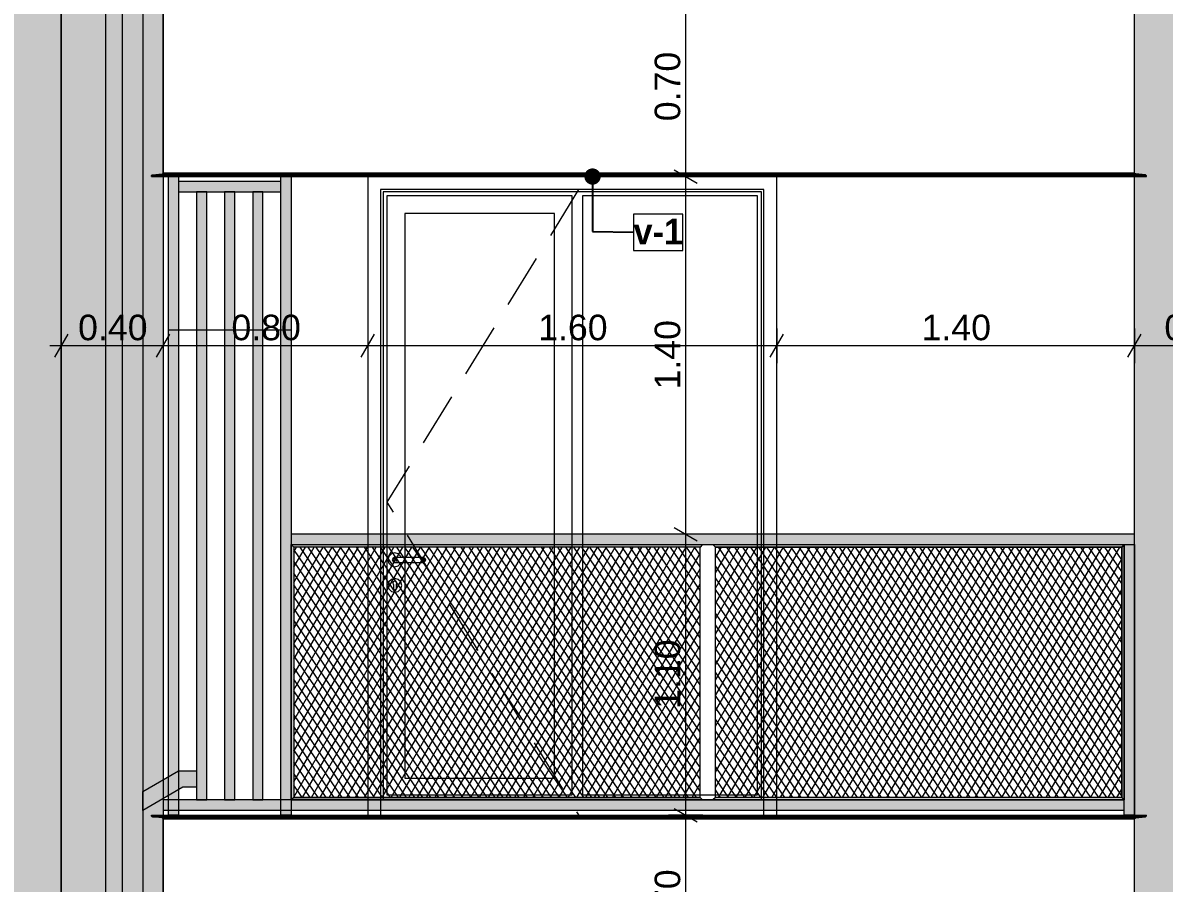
# Model space of a CAD drawing. Header units: millimetres. Extents: x 475206255 to 476720147, y 4620882299 to 4621447368.
# Drawn here: x 475406966 to 475411432, y 4621138679 to 4621142047 of the extents above; entities that cross this region are included whole.
import ezdxf

# ---------------------------------------------------------------- set-up
doc = ezdxf.new("R2010")
doc.units = ezdxf.units.MM
doc.header["$MEASUREMENT"] = 0
doc.set_wipeout_variables(frame=1)
doc.linetypes.add('Hidden Line', pattern=[317.5, 211.666667, -105.833333])
doc.linetypes.add('Wipeout_Contour', pattern=[1000, 0, -1000])
for name, color, linetype, lineweight in [('0_Pen_No__250_Pen_No__255', 255, 'Continuous', 0), ('0_Pen_No__250_Pen_No__7', 7, 'Continuous', 0), ('2D Drafting - General_Pen_No__30_Pen_No__9_Pen_No__9_Pen_No__253', 252, 'Continuous', 0), ('2D Drafting - General_Pen_No__30_Pen_No__9_Pen_No__9_Pen_No__7', 7, 'Continuous', 0), ('2D Drafting - General_Pen_No__7_Pen_No__7', 7, 'Continuous', 0), ('Dimensioning - General_Pen_No__142', 142, 'Continuous', 0), ('New_2D Drafting - General_Pen_No__30_Pen_No__9_Pen_No__9_Pen_No__255', 255, 'Continuous', 0), ('New_2D Drafting - General_Pen_No__30_Pen_No__9_Pen_No__9_Pen_No__7', 7, 'Continuous', 0), ('New_2D Drafting - General_Pen_No__4', 7, 'Continuous', 0), ('New_2D Drafting - General_Pen_No__7', 7, 'Continuous', 0), ('New_Annotation - Label_Pen_No__1', 1, 'Continuous', 0), ('New_Structural - Bearing_Pen_No__250', 7, 'Continuous', 0), ('Structural - Bearing_Pen_No__250', 7, 'Continuous', 0), ('zoma_Pen_No__1', 1, 'Continuous', 0), ('zoma_Pen_No__142', 142, 'Continuous', 0)]:
    doc.layers.add(name, color=color, linetype=linetype, lineweight=lineweight)
doc.layers.add('Dimensioning - General', color=7, linetype='Continuous')
doc.layers.add('zoma', color=7, linetype='Continuous')
doc.layers.add('New_2D Drafting - General_Pen_No__254', color=7, linetype='Continuous', lineweight=0, true_color=0xcccccc)
doc.styles.add('GENERATED_STYLE_2', font='arial.ttf')
doc.styles.add('GENERATED_STYLE_3', font='arialbd.ttf')
doc.styles.add('GENERATED_STYLE_5', font='')
doc.styles.get('GENERATED_STYLE_5').set_extended_font_data('Avaza', bold=True)
doc.dimstyles.new('GENERATED_STYLE__1', dxfattribs={"dimtxt": 100, "dimasz": 68.640772, "dimexe": 0.18, "dimexo": 0.0625, "dimgap": 0, "dimtad": 1, "dimlfac": 0.001, "dimzin": 0, "dimdsep": 46, "dimtxsty": 'GENERATED_STYLE_2', "dimblk": 'ARROWHEAD_2', "dimblk1": 'ARROWHEAD_2', "dimblk2": 'ARROWHEAD_2', "dimcen": 0.09, "dimse1": 1, "dimse2": 1, "dimclrd": 142, "dimclre": 142, "dimclrt": 142, "dimadec": 0, "dimazin": 0, "dimtfac": 1, "dimtdec": 4, "dimtmove": 0, "dimatfit": 3, "dimfxl": 1, "dimtolj": 1, "dimtzin": 0, "dimarcsym": 0})
doc.dimstyles.new('GENERATED_STYLE__18', dxfattribs={"dimtxt": 100, "dimasz": 68.640772, "dimexe": 0.18, "dimexo": 0.0625, "dimgap": 0, "dimtad": 1, "dimtih": 1, "dimtoh": 1, "dimlfac": 0.001, "dimzin": 0, "dimdsep": 46, "dimtxsty": 'GENERATED_STYLE_2', "dimblk": 'ARROWHEAD_2', "dimblk1": 'ARROWHEAD_2', "dimblk2": 'ARROWHEAD_2', "dimcen": 0.09, "dimse1": 1, "dimse2": 1, "dimclrd": 142, "dimclre": 142, "dimclrt": 142, "dimadec": 0, "dimazin": 0, "dimtfac": 1, "dimtdec": 4, "dimtmove": 0, "dimatfit": 3, "dimfxl": 1, "dimtolj": 1, "dimtzin": 0, "dimarcsym": 0})
doc.dimstyles.new('GENERATED_STYLE__19', dxfattribs={"dimtxt": 300, "dimasz": 64.421331, "dimexe": 0.18, "dimexo": 3, "dimgap": 0, "dimtad": 1, "dimlfac": 0.001, "dimzin": 0, "dimdsep": 46, "dimtxsty": 'GENERATED_STYLE_3', "dimblk": 'ARROWHEAD_2', "dimblk1": 'ARROWHEAD_2', "dimblk2": 'ARROWHEAD_2', "dimcen": 0.09, "dimclrd": 1, "dimclre": 1, "dimclrt": 1, "dimadec": 0, "dimazin": 0, "dimtfac": 1, "dimtdec": 4, "dimtmove": 0, "dimatfit": 3, "dimfxl": 1, "dimtolj": 1, "dimtzin": 0, "dimarcsym": 0})
doc.dimstyles.new('GENERATED_STYLE__25', dxfattribs={"dimtxt": 200, "dimasz": 64.421331, "dimexe": 0.18, "dimexo": 3, "dimgap": 0, "dimtad": 1, "dimtih": 1, "dimtoh": 1, "dimlfac": 0.001, "dimzin": 0, "dimdsep": 46, "dimtxsty": 'GENERATED_STYLE_2', "dimblk": 'ARROWHEAD_2', "dimblk1": 'ARROWHEAD_2', "dimblk2": 'ARROWHEAD_2', "dimcen": 0.09, "dimclrd": 142, "dimclre": 142, "dimclrt": 142, "dimadec": 0, "dimazin": 0, "dimtfac": 1, "dimtdec": 4, "dimtmove": 2, "dimatfit": 3, "dimfxl": 1, "dimtolj": 1, "dimtzin": 0, "dimarcsym": 0})
doc.dimstyles.new('GENERATED_STYLE__3', dxfattribs={"dimtxt": 200, "dimasz": 64.421331, "dimexe": 0.18, "dimexo": 3, "dimgap": 0, "dimtad": 1, "dimtih": 1, "dimtoh": 1, "dimlfac": 0.001, "dimzin": 0, "dimdsep": 46, "dimtxsty": 'GENERATED_STYLE_2', "dimblk": 'ARROWHEAD_2', "dimblk1": 'ARROWHEAD_2', "dimblk2": 'ARROWHEAD_2', "dimcen": 0.09, "dimclrd": 142, "dimclre": 142, "dimclrt": 142, "dimadec": 0, "dimazin": 0, "dimtfac": 1, "dimtdec": 4, "dimtmove": 0, "dimatfit": 3, "dimfxl": 1, "dimtolj": 1, "dimtzin": 0, "dimarcsym": 0})
doc.dimstyles.new('GENERATED_STYLE__33', dxfattribs={"dimtxt": 0.18, "dimasz": 127.68, "dimexe": 0.18, "dimexo": 0.0625, "dimgap": 0, "dimtad": 0, "dimtih": 1, "dimtoh": 1, "dimdec": 4, "dimzin": 0, "dimdsep": 46, "dimcen": 0.09, "dimadec": 0, "dimazin": 0, "dimtfac": 1, "dimtdec": 4, "dimtmove": 0, "dimatfit": 3, "dimldrblk": 'ARROWHEAD_11', "dimfxl": 1, "dimtolj": 1, "dimtzin": 0, "dimarcsym": 0})
pattern_1 = [(60, (475826095.757, 4621095193.19), (-25.9807621, 15), []), (124.306619, (475826095.757, 4621095193.19), (23.8156986, 11.25), [])]

# ---------------------------------------------------------------- blocks, each defined once
blk = doc.blocks.new('*D550', base_point=(475826095.8, 4621095193.2))
at = {"layer": 'Dimensioning - General_Pen_No__142', "color": 142, "linetype": 'Continuous', "lineweight": 0, "transparency": 16777216}
for p, q in [((475424795.3, 4621138971.1), (475424885.6, 4621138918.9)), ((475424908.2, 4621138945), (475424772.7, 4621138945)), ((475424840.5, 4621138244.9), (475424840.5, 4621138945)), ((475424795.3, 4621138271), (475424885.6, 4621138218.9)), ((475424908.2, 4621138244.9), (475424772.7, 4621138244.9))]:
    blk.add_line(p, q, dxfattribs=at)
at = {"layer": 'Dimensioning - General_Pen_No__142', "color": 142, "lineweight": 0, "transparency": 16777216, "insert": (475424820.5, 4621138461.5), "char_height": 100, "attachment_point": 7, "rotation": 90, "style": 'GENERATED_STYLE_2'}
blk.add_mtext('\\A1;{\\pql;\\fArial|b0|i0|c204|p0;\\W1.000000;0.70}', dxfattribs=at)
blk = doc.blocks.new('ARROWHEAD_2')
at = {"color": 0, "linetype": 'Continuous', "lineweight": 0}
for p, q in [((-0.378, -0.655), (0.378, 0.655)), ((0, 0), (-1, 0))]:
    blk.add_line(p, q, dxfattribs=at)
blk = doc.blocks.new('*D551', base_point=(475826095.8, 4621095193.2))
at = {"layer": 'Dimensioning - General_Pen_No__142', "color": 142, "linetype": 'Continuous', "lineweight": 0, "transparency": 16777216}
for p, q in [((475424795.3, 4621141471), (475424885.6, 4621141418.9)), ((475424908.2, 4621141444.9), (475424772.7, 4621141444.9)), ((475424840.5, 4621138945), (475424840.5, 4621141444.9)), ((475424795.3, 4621138971.1), (475424885.6, 4621138918.9)), ((475424908.2, 4621138945), (475424772.7, 4621138945))]:
    blk.add_line(p, q, dxfattribs=at)
at = {"layer": 'Dimensioning - General_Pen_No__142', "color": 142, "lineweight": 0, "transparency": 16777216, "insert": (475424820.5, 4621140061.5), "char_height": 100, "attachment_point": 7, "rotation": 90, "style": 'GENERATED_STYLE_2'}
blk.add_mtext('\\A1;{\\pql;\\fArial|b0|i0|c204|p0;\\W1.000000;2.50}', dxfattribs=at)
blk = doc.blocks.new('*D552', base_point=(475826095.8, 4621095193.2))
at = {"layer": 'Dimensioning - General_Pen_No__142', "color": 142, "linetype": 'Continuous', "lineweight": 0, "transparency": 16777216}
for p, q in [((475424908.2, 4621142145), (475424772.7, 4621142145)), ((475424795.3, 4621142171.1), (475424885.6, 4621142118.9)), ((475424840.5, 4621141444.9), (475424840.5, 4621142145)), ((475424795.3, 4621141471), (475424885.6, 4621141418.9)), ((475424908.2, 4621141444.9), (475424772.7, 4621141444.9))]:
    blk.add_line(p, q, dxfattribs=at)
at = {"layer": 'Dimensioning - General_Pen_No__142', "color": 142, "lineweight": 0, "transparency": 16777216, "insert": (475424820.5, 4621141661.5), "char_height": 100, "attachment_point": 7, "rotation": 90, "style": 'GENERATED_STYLE_2'}
blk.add_mtext('\\A1;{\\pql;\\fArial|b0|i0|c204|p0;\\W1.000000;0.70}', dxfattribs=at)
blk = doc.blocks.new('*D1521', base_point=(475826095.8, 4621095193.2))
at = {"layer": 'zoma_Pen_No__142', "color": 142, "linetype": 'Continuous', "lineweight": 0, "transparency": 16777216}
for p, q in [((475406415.9, 4621126477.3), (475406415.9, 4621126604.5)), ((475406815.9, 4621126477.3), (475406815.9, 4621126604.5)), ((475406440.3, 4621126583.3), (475406391.4, 4621126498.5)), ((475406840.3, 4621126583.3), (475406791.4, 4621126498.5)), ((475406415.9, 4621126540.9), (475406815.9, 4621126540.9))]:
    blk.add_line(p, q, dxfattribs=at)
at = {"layer": 'zoma_Pen_No__142', "color": 142, "lineweight": 0, "transparency": 16777216, "insert": (475406698.9, 4621126638), "char_height": 200, "attachment_point": 7, "style": 'GENERATED_STYLE_2'}
blk.add_mtext('\\A1;{\\pql;\\fArial|b0|i0|c204|p0;\\W1.000000;0.30}', dxfattribs=at)
blk = doc.blocks.new('*D1522', base_point=(475826095.8, 4621095193.2))
at = {"layer": 'zoma_Pen_No__142', "color": 142, "linetype": 'Continuous', "lineweight": 0, "transparency": 16777216}
for p, q in [((475406815.9, 4621126477.3), (475406815.9, 4621126604.5)), ((475407115.9, 4621126477.3), (475407115.9, 4621126604.5)), ((475406840.3, 4621126583.3), (475406791.4, 4621126498.5)), ((475407140.3, 4621126583.3), (475407091.4, 4621126498.5)), ((475406815.9, 4621126540.9), (475407115.9, 4621126540.9))]:
    blk.add_line(p, q, dxfattribs=at)
blk = doc.blocks.new('*D1523', base_point=(475826095.8, 4621095193.2))
at = {"layer": 'zoma_Pen_No__142', "color": 142, "linetype": 'Continuous', "lineweight": 0, "transparency": 16777216}
for p, q in [((475407115.9, 4621126477.3), (475407115.9, 4621126604.5)), ((475407515.9, 4621126477.3), (475407515.9, 4621126604.5)), ((475407140.3, 4621126583.3), (475407091.4, 4621126498.5)), ((475407540.3, 4621126583.3), (475407491.4, 4621126498.5)), ((475407115.9, 4621126540.9), (475407515.9, 4621126540.9))]:
    blk.add_line(p, q, dxfattribs=at)
blk = doc.blocks.new('*D1524', base_point=(475826095.8, 4621095193.2))
at = {"layer": 'zoma_Pen_No__142', "color": 142, "linetype": 'Continuous', "lineweight": 0, "transparency": 16777216}
for p, q in [((475407515.9, 4621126477.3), (475407515.9, 4621126604.5)), ((475413615.9, 4621126477.3), (475413615.9, 4621126604.5)), ((475407540.3, 4621126583.3), (475407491.4, 4621126498.5)), ((475413640.3, 4621126583.3), (475413591.4, 4621126498.5)), ((475407515.9, 4621126540.9), (475413615.9, 4621126540.9))]:
    blk.add_line(p, q, dxfattribs=at)
at = {"layer": 'zoma_Pen_No__142', "color": 142, "lineweight": 0, "transparency": 16777216, "char_height": 200, "attachment_point": 7, "style": 'GENERATED_STYLE_2'}
for s, insert in [('\\A1;{\\pql;\\fArial|b0|i0|c204|p0;\\W1.000000;0.40}', (475407540.4, 4621126580.9)), ('\\A1;{\\pql;\\fArial|b0|i0|c204|p0;\\W1.000000;6.10}', (475410298.9, 4621126580.9)), ('\\A1;{\\pql;\\fArial|b0|i0|c204|p0;\\W1.000000;0.40}', (475413057.5, 4621126580.9))]:
    blk.add_mtext(s, dxfattribs=dict(at, insert=insert))
blk = doc.blocks.new('*D1704', base_point=(475826095.8, 4621095193.2))
at = {"layer": 'zoma_Pen_No__1', "color": 1, "linetype": 'Continuous', "lineweight": 0, "transparency": 16777216}
for p, q in [((475407333.3, 4621145271.8), (475407248.6, 4621145320.7)), ((475407291, 4621145296.3), (475407291, 4621145337.7)), ((475407354.5, 4621145296.3), (475407227.4, 4621145296.3)), ((475407248.6, 4621130319.3), (475407333.3, 4621130270.4)), ((475407354.5, 4621130294.8), (475407227.4, 4621130294.8)), ((475407291, 4621130253.4), (475407291, 4621130294.8))]:
    blk.add_line(p, q, dxfattribs=at)
at = {"color": 254, "linetype": 'Wipeout_Contour', "lineweight": 0, "ltscale": 18582110286.24004, "transparency": 16777216}
blk.add_wipeout([(475407281, 4621137230.8), (475407281, 4621138360.3), (475406881, 4621138360.3), (475406881, 4621137230.8)], dxfattribs=at).dxf.layer = 'zoma'
at = {"layer": 'zoma_Pen_No__1', "color": 1, "linetype": 'Continuous', "lineweight": 0, "transparency": 16777216}
blk.add_line((475407291, 4621130294.8), (475407291, 4621145296.3), dxfattribs=at)
at = {"layer": 'zoma_Pen_No__1', "color": 1, "linetype": 'Continuous', "lineweight": 0, "transparency": 16777216, "flags": 128}
blk.add_lwpolyline([(475407281, 4621137230.8), (475407281, 4621138360.3), (475406881, 4621138360.3), (475406881, 4621137230.8)], close=True, dxfattribs=at)
at = {"layer": 'zoma_Pen_No__1', "color": 1, "lineweight": 0, "transparency": 16777216, "insert": (475407231, 4621137280.8), "char_height": 300, "attachment_point": 7, "rotation": 90, "style": 'GENERATED_STYLE_3'}
blk.add_mtext('\\A1;{\\pql;\\fArial|b1|i0|c204|p0;\\W1.000000;15.00}', dxfattribs=at)
blk = doc.blocks.new('ARROWHEAD_11')
at = {"color": 0, "linetype": 'Continuous', "lineweight": 0}
blk.add_line((0, 0), (-1, 0), dxfattribs=at)
at = {"color": 0, "linetype": 'Continuous', "lineweight": 0, "const_width": 0.25, "flags": 128}
blk.add_lwpolyline([(-0.125, 0, 1), (0.125, 0, 1)], format="xyb", close=True, dxfattribs=at)
blk = doc.blocks.new('*D1880', base_point=(475826095.8, 4621095193.2))
at = {"layer": 'Dimensioning - General_Pen_No__142', "color": 142, "linetype": 'Continuous', "lineweight": 0, "transparency": 16777216}
for p, q in [((475409514.6, 4621138971), (475409604.9, 4621138918.9)), ((475409627.5, 4621138945), (475409492, 4621138945)), ((475409559.8, 4621138245), (475409559.8, 4621138945)), ((475409514.6, 4621138271), (475409604.9, 4621138218.9)), ((475409627.5, 4621138245), (475409492, 4621138245))]:
    blk.add_line(p, q, dxfattribs=at)
at = {"layer": 'Dimensioning - General_Pen_No__142', "color": 142, "lineweight": 0, "transparency": 16777216, "insert": (475409539.8, 4621138461.5), "char_height": 100, "attachment_point": 7, "rotation": 90, "style": 'GENERATED_STYLE_2'}
blk.add_mtext('\\A1;{\\pql;\\fArial|b0|i0|c204|p0;\\W1.000000;0.70}', dxfattribs=at)
blk = doc.blocks.new('*D1881', base_point=(475826095.8, 4621095193.2))
at = {"layer": 'Dimensioning - General_Pen_No__142', "color": 142, "linetype": 'Continuous', "lineweight": 0, "transparency": 16777216}
for p, q in [((475409627.5, 4621140045), (475409492, 4621140045)), ((475409514.6, 4621140071.1), (475409604.9, 4621140018.9)), ((475409559.8, 4621138945), (475409559.8, 4621140045)), ((475409514.6, 4621138971), (475409604.9, 4621138918.9)), ((475409627.5, 4621138945), (475409492, 4621138945))]:
    blk.add_line(p, q, dxfattribs=at)
at = {"layer": 'Dimensioning - General_Pen_No__142', "color": 142, "lineweight": 0, "transparency": 16777216, "insert": (475409539.8, 4621139361.5), "char_height": 100, "attachment_point": 7, "rotation": 90, "style": 'GENERATED_STYLE_2'}
blk.add_mtext('\\A1;{\\pql;\\fArial|b0|i0|c204|p0;\\W1.000000;1.10}', dxfattribs=at)
blk = doc.blocks.new('*D1882', base_point=(475826095.8, 4621095193.2))
at = {"layer": 'Dimensioning - General_Pen_No__142', "color": 142, "linetype": 'Continuous', "lineweight": 0, "transparency": 16777216}
for p, q in [((475409514.6, 4621141471), (475409604.9, 4621141418.9)), ((475409627.5, 4621141445), (475409492, 4621141445)), ((475409559.8, 4621140045), (475409559.8, 4621141445)), ((475409627.5, 4621140045), (475409492, 4621140045)), ((475409514.6, 4621140071.1), (475409604.9, 4621140018.9))]:
    blk.add_line(p, q, dxfattribs=at)
at = {"layer": 'Dimensioning - General_Pen_No__142', "color": 142, "lineweight": 0, "transparency": 16777216, "insert": (475409539.8, 4621140611.5), "char_height": 100, "attachment_point": 7, "rotation": 90, "style": 'GENERATED_STYLE_2'}
blk.add_mtext('\\A1;{\\pql;\\fArial|b0|i0|c204|p0;\\W1.000000;1.40}', dxfattribs=at)
blk = doc.blocks.new('*D1883', base_point=(475826095.8, 4621095193.2))
at = {"layer": 'Dimensioning - General_Pen_No__142', "color": 142, "linetype": 'Continuous', "lineweight": 0, "transparency": 16777216}
for p, q in [((475409627.5, 4621142145), (475409492, 4621142145)), ((475409514.6, 4621142171), (475409604.9, 4621142118.9)), ((475409559.8, 4621141445), (475409559.8, 4621142145)), ((475409514.6, 4621141471), (475409604.9, 4621141418.9)), ((475409627.5, 4621141445), (475409492, 4621141445))]:
    blk.add_line(p, q, dxfattribs=at)
at = {"layer": 'Dimensioning - General_Pen_No__142', "color": 142, "lineweight": 0, "transparency": 16777216, "insert": (475409539.8, 4621141661.5), "char_height": 100, "attachment_point": 7, "rotation": 90, "style": 'GENERATED_STYLE_2'}
blk.add_mtext('\\A1;{\\pql;\\fArial|b0|i0|c204|p0;\\W1.000000;0.70}', dxfattribs=at)
blk = doc.blocks.new('*D2314', base_point=(475826095.8, 4621095193.2))
at = {"layer": 'Dimensioning - General_Pen_No__142', "color": 142, "linetype": 'Continuous', "lineweight": 0, "transparency": 16777216}
for p, q in [((475411316.3, 4621140850.6), (475411316.3, 4621140715.2)), ((475411816.3, 4621140850.6), (475411816.3, 4621140715.2)), ((475411290.2, 4621140737.8), (475411342.3, 4621140828.1)), ((475411790.3, 4621140737.8), (475411842.4, 4621140828.1)), ((475411816.3, 4621140782.9), (475411316.3, 4621140782.9))]:
    blk.add_line(p, q, dxfattribs=at)
at = {"layer": 'Dimensioning - General_Pen_No__142', "color": 142, "lineweight": 0, "transparency": 16777216, "insert": (475411432.8, 4621140802.9), "char_height": 100, "attachment_point": 7, "style": 'GENERATED_STYLE_2'}
blk.add_mtext('\\A1;{\\pql;\\fArial|b0|i0|c204|p0;\\W1.000000;0.50}', dxfattribs=at)
blk = doc.blocks.new('*D2315', base_point=(475826095.8, 4621095193.2))
at = {"layer": 'Dimensioning - General_Pen_No__142', "color": 142, "linetype": 'Continuous', "lineweight": 0, "transparency": 16777216}
for p, q in [((475409915.9, 4621140850.6), (475409915.9, 4621140715.2)), ((475411316.3, 4621140850.6), (475411316.3, 4621140715.2)), ((475409889.8, 4621140737.8), (475409942, 4621140828.1)), ((475411290.2, 4621140737.8), (475411342.3, 4621140828.1)), ((475411316.3, 4621140782.9), (475409915.9, 4621140782.9))]:
    blk.add_line(p, q, dxfattribs=at)
at = {"layer": 'Dimensioning - General_Pen_No__142', "color": 142, "lineweight": 0, "transparency": 16777216, "insert": (475410482.6, 4621140802.9), "char_height": 100, "attachment_point": 7, "style": 'GENERATED_STYLE_2'}
blk.add_mtext('\\A1;{\\pql;\\fArial|b0|i0|c204|p0;\\W1.000000;1.40}', dxfattribs=at)
blk = doc.blocks.new('*D2316', base_point=(475826095.8, 4621095193.2))
at = {"layer": 'Dimensioning - General_Pen_No__142', "color": 142, "linetype": 'Continuous', "lineweight": 0, "transparency": 16777216}
for p, q in [((475408315.9, 4621140850.6), (475408315.9, 4621140715.2)), ((475409915.9, 4621140850.6), (475409915.9, 4621140715.2)), ((475408289.8, 4621140737.8), (475408342, 4621140828.1)), ((475409889.8, 4621140737.8), (475409942, 4621140828.1)), ((475409915.9, 4621140782.9), (475408315.9, 4621140782.9))]:
    blk.add_line(p, q, dxfattribs=at)
at = {"layer": 'Dimensioning - General_Pen_No__142', "color": 142, "lineweight": 0, "transparency": 16777216, "insert": (475408982.4, 4621140802.9), "char_height": 100, "attachment_point": 7, "style": 'GENERATED_STYLE_2'}
blk.add_mtext('\\A1;{\\pql;\\fArial|b0|i0|c204|p0;\\W1.000000;1.60}', dxfattribs=at)
blk = doc.blocks.new('*D2317', base_point=(475826095.8, 4621095193.2))
at = {"layer": 'Dimensioning - General_Pen_No__142', "color": 142, "linetype": 'Continuous', "lineweight": 0, "transparency": 16777216}
for p, q in [((475407515.3, 4621140850.6), (475407515.3, 4621140715.2)), ((475408315.9, 4621140850.6), (475408315.9, 4621140715.2)), ((475407489.3, 4621140737.8), (475407541.4, 4621140828.1)), ((475408289.8, 4621140737.8), (475408342, 4621140828.1)), ((475408315.9, 4621140782.9), (475407515.3, 4621140782.9))]:
    blk.add_line(p, q, dxfattribs=at)
at = {"layer": 'Dimensioning - General_Pen_No__142', "color": 142, "lineweight": 0, "transparency": 16777216, "insert": (475407782.2, 4621140802.9), "char_height": 100, "attachment_point": 7, "style": 'GENERATED_STYLE_2'}
blk.add_mtext('\\A1;{\\pql;\\fArial|b0|i0|c204|p0;\\W1.000000;0.80}', dxfattribs=at)
blk = doc.blocks.new('*D2318', base_point=(475826095.8, 4621095193.2))
at = {"layer": 'Dimensioning - General_Pen_No__142', "color": 142, "linetype": 'Continuous', "lineweight": 0, "transparency": 16777216}
for p, q in [((475407116.1, 4621140850.6), (475407116.1, 4621140715.2)), ((475407515.3, 4621140850.6), (475407515.3, 4621140715.2)), ((475407142.2, 4621140828.1), (475407090, 4621140737.8)), ((475407489.3, 4621140737.8), (475407541.4, 4621140828.1)), ((475407116.1, 4621140782.9), (475407071.9, 4621140782.9)), ((475407515.3, 4621140782.9), (475407116.1, 4621140782.9))]:
    blk.add_line(p, q, dxfattribs=at)
at = {"layer": 'Dimensioning - General_Pen_No__142', "color": 142, "lineweight": 0, "transparency": 16777216, "insert": (475407182.3, 4621140802.9), "char_height": 100, "attachment_point": 7, "style": 'GENERATED_STYLE_2'}
blk.add_mtext('\\A1;{\\pql;\\fArial|b0|i0|c204|p0;\\W1.000000;0.40}', dxfattribs=at)

msp = doc.modelspace()

# ---------------------------------------------------------------- hatches: boundary and pattern name
at = {"layer": '0_Pen_No__250_Pen_No__255', "linetype": 'Continuous', "lineweight": 0, "true_color": 0x3f3f3f}
msp.add_hatch(color=250, dxfattribs=at).paths.add_polyline_path([(475407435.43, 4621138964.412), (475407435.43, 4621139037.916), (475407575.43, 4621139118.828), (475407645.43, 4621139118.828), (475407645.43, 4621139054.828), (475407591.874, 4621139054.828)])
at = {"layer": '2D Drafting - General_Pen_No__30_Pen_No__9_Pen_No__9_Pen_No__253', "linetype": 'Continuous', "lineweight": 0}
h = msp.add_hatch(dxfattribs=at)
h.set_pattern_fill('BRICK___RUNNING_BOND', color=252, style=0, pattern_type=2)
h.set_pattern_definition([(180, (475382668.45, 4621135278.51), (0, 66.64), []), (90, (475382668.45, 4621135278.5), (244.8, 0), [66.64, -66.64]), (90, (475382546.05, 4621135345.15), (244.8, 0), [66.64, -66.64])])
h.paths.add_polyline_path([(475407116.097, 4621132444.943), (475407116.097, 4621145744.536), (475427886.496, 4621145744.536), (475427886.496, 4621132444.943), (475424099.531, 4621132444.942), (475422915.902, 4621132444.943), (475420516.519, 4621132444.943), (475420516.519, 4621135044.943), (475418016.519, 4621135044.943), (475418016.519, 4621132444.943), (475417816.698, 4621132444.943), (475417816.698, 4621135044.924), (475414016.698, 4621135044.924), (475414016.698, 4621132444.943), (475413616.479, 4621132444.943), (475411316.097, 4621132444.943), (475411316.097, 4621145344.955), (475409845.506, 4621145344.955), (475409816.623, 4621145344.955), (475407515.336, 4621145344.955), (475407515.336, 4621135744.944), (475407515.336, 4621135044.961), (475407516.097, 4621135044.961), (475407516.097, 4621132545), (475407516.097, 4621132444.943)])
h.paths.add_polyline_path([(475411816.173, 4621143044.943), (475411816.173, 4621144644.943), (475413416.173, 4621144644.943), (475413416.173, 4621143044.943)], flags=0)
h.paths.add_polyline_path([(475411816.178, 4621135044.943), (475413416.178, 4621135044.943), (475413416.178, 4621133444.942), (475411816.178, 4621133444.942)], flags=0)
h.paths.add_polyline_path([(475413416.178, 4621136644.942), (475411816.178, 4621136644.942), (475411816.178, 4621138244.943), (475413416.178, 4621138244.943)], flags=0)
h.paths.add_polyline_path([(475413416.178, 4621139844.942), (475411816.178, 4621139844.942), (475411816.178, 4621141444.943), (475413416.178, 4621141444.943)], flags=0)
h.paths.add_polyline_path([(475414016.097, 4621135464.943), (475422915.902, 4621135464.943), (475422915.902, 4621135684.943), (475418666.092, 4621135684.943), (475418666.092, 4621135744.932), (475418666.092, 4621135744.944), (475418666.092, 4621138244.955), (475418666.092, 4621138664.943), (475422915.902, 4621138664.943), (475422915.902, 4621138884.943), (475418666.092, 4621138884.943), (475418666.092, 4621141864.943), (475422915.902, 4621141864.943), (475422915.902, 4621142084.943), (475420066.548, 4621142084.943), (475420066.548, 4621144644.937), (475419166.549, 4621144644.937), (475419166.549, 4621142084.943), (475418666.092, 4621142084.943), (475418666.092, 4621145064.943), (475422915.902, 4621145064.943), (475422915.902, 4621145284.943), (475414016.097, 4621145284.943), (475414016.097, 4621145064.943), (475417166.094, 4621145064.943), (475417166.094, 4621142084.943), (475414016.097, 4621142084.943), (475414016.097, 4621141864.943), (475417166.094, 4621141864.943), (475417166.094, 4621138884.943), (475414016.097, 4621138884.943), (475414016.097, 4621138664.943), (475417166.094, 4621138664.943), (475417166.094, 4621138244.955), (475417166.094, 4621135744.944), (475417166.094, 4621135744.924), (475417166.094, 4621135684.943), (475414016.097, 4621135684.943)], flags=0)
h.paths.add_polyline_path([(475416466.026, 4621135744.913), (475416466.026, 4621138244.923), (475414866.018, 4621138244.923), (475414866.018, 4621135744.913)], flags=0)
h.paths.add_polyline_path([(475414866.026, 4621144644.918), (475416466.035, 4621144644.918), (475416466.035, 4621142144.923), (475414866.026, 4621142144.923)], flags=0)
h.paths.add_polyline_path([(475416466.035, 4621138944.924), (475414866.026, 4621138944.924), (475414866.026, 4621141444.918), (475416466.035, 4621141444.918)], flags=0)
h.paths.add_polyline_path([(475419166.549, 4621138944.945), (475420066.548, 4621138944.945), (475420066.548, 4621141444.94), (475419166.549, 4621141444.94)], flags=0)
h.paths.add_polyline_path([(475419166.549, 4621138244.94), (475419166.549, 4621135744.945), (475420066.548, 4621135744.945), (475420066.548, 4621138244.94)], flags=0)
h.paths.add_polyline_path([(475422666.097, 4621132544.993), (475421066.097, 4621132544.993), (475421066.097, 4621135044.993), (475422666.097, 4621135044.993)], flags=0)
h.paths.add_polyline_path([(475421066.097, 4621144644.939), (475421066.097, 4621142144.943), (475422666.097, 4621142144.943), (475422666.097, 4621144644.939)], flags=0)
h.paths.add_polyline_path([(475421066.105, 4621138944.931), (475422666.097, 4621138944.931), (475422666.097, 4621138944.943), (475422666.097, 4621141444.937), (475421766.097, 4621141444.937), (475421066.105, 4621141444.937)], flags=0)
h.paths.add_polyline_path([(475421066.105, 4621135744.929), (475422666.097, 4621135744.929), (475422666.097, 4621135744.943), (475422666.097, 4621138244.94), (475421766.097, 4621138244.94), (475421066.105, 4621138244.94)], flags=0)
h.paths.add_polyline_path([(475425066.474, 4621132544.995), (475426666.486, 4621132544.995), (475426666.477, 4621135044.946), (475425066.477, 4621135044.941)], flags=0)
h.paths.add_polyline_path([(475425066.502, 4621135744.936), (475426666.511, 4621135744.936), (475426666.511, 4621138244.935), (475425066.511, 4621138244.941)], flags=0)
h.paths.add_polyline_path([(475426666.511, 4621142144.937), (475426666.511, 4621144644.941), (475425066.511, 4621144644.941), (475425066.509, 4621142144.937)], flags=0)
h.paths.add_polyline_path([(475426666.514, 4621138944.999), (475426666.514, 4621141444.941), (475425066.511, 4621141444.941), (475425066.509, 4621138944.999)], flags=0)
at = {"layer": 'New_2D Drafting - General_Pen_No__254', "linetype": 'Continuous', "lineweight": 0, "true_color": 0x999999}
msp.add_hatch(color=253, dxfattribs=at).paths.add_polyline_path([(475407116.097, 4621130294.846), (475406815.942, 4621130280.275), (475406815.942, 4621144744.536), (475407116.097, 4621144744.536)])
at = {"layer": 'New_2D Drafting - General_Pen_No__30_Pen_No__9_Pen_No__9_Pen_No__255', "linetype": 'Continuous', "lineweight": 0}
for points in [[(475407535.43, 4621141445.017), (475407575.43, 4621141445.017), (475407575.43, 4621138945.001), (475407535.43, 4621138945.001)], [(475407975.43, 4621141445.018), (475408015.43, 4621141445.018), (475408015.43, 4621138945.001), (475407975.43, 4621138945.001)], [(475407575.43, 4621141384.94), (475407975.43, 4621141384.94), (475407975.43, 4621141425.028), (475407575.43, 4621141425.028)], [(475407645.43, 4621141384.94), (475407645.43, 4621139005.027), (475407685.43, 4621139005.027), (475407685.43, 4621141384.94)], [(475407755.43, 4621141384.94), (475407755.43, 4621139005.027), (475407795.43, 4621139005.027), (475407795.43, 4621141384.94)], [(475407865.43, 4621141384.94), (475407865.43, 4621139005.027), (475407905.43, 4621139005.027), (475407905.43, 4621141384.94)], [(475411316.095, 4621140004.994), (475411316.095, 4621140044.994), (475408016.095, 4621140044.994), (475408016.095, 4621140004.994)], [(475408016.095, 4621140004.994), (475408026.181, 4621139994.994), (475408026.181, 4621139014.966), (475408016.095, 4621139004.993)], [(475408026.181, 4621139994.994), (475408016.095, 4621140004.994), (475409626.069, 4621140004.994), (475409616.069, 4621139994.994)], [(475409676.095, 4621139994.994), (475409666.095, 4621140004.994), (475411276.095, 4621140004.994), (475411266.095, 4621139994.994)], [(475411276.095, 4621139004.966), (475411266.095, 4621139014.966), (475411266.095, 4621139994.994), (475411276.095, 4621140004.994)], [(475411316.095, 4621138945), (475411276.095, 4621138945), (475411276.095, 4621140004.994), (475411316.095, 4621140004.994)], [(475408026.187, 4621139014.972), (475408016.095, 4621139004.993), (475409626.069, 4621139004.993), (475409616.06, 4621139015.001)], [(475409676.095, 4621139014.993), (475409666.095, 4621139004.993), (475411276.095, 4621139004.993), (475411266.095, 4621139014.993)], [(475411276.095, 4621138964.993), (475411276.095, 4621139004.993), (475407515.336, 4621139004.993), (475407515.336, 4621138964.993)]]:
    msp.add_hatch(color=255, dxfattribs=at).paths.add_polyline_path(points)
at = {"layer": 'New_2D Drafting - General_Pen_No__7', "linetype": 'Continuous', "lineweight": 0}
h = msp.add_hatch(dxfattribs=at)
h.set_pattern_fill('BATT_INSULATION', style=0, pattern_type=2)
h.set_pattern_definition(pattern_1)
h.paths.add_polyline_path([(475409616.095, 4621139014.966), (475409616.095, 4621139994.994), (475408026.181, 4621139994.994), (475408026.181, 4621139014.966)])
h = msp.add_hatch(dxfattribs=at)
h.set_pattern_fill('BATT_INSULATION', style=0, pattern_type=2)
h.set_pattern_definition(pattern_1)
h.paths.add_polyline_path([(475411266.095, 4621139014.993), (475409676.095, 4621139014.993), (475409676.095, 4621139994.994), (475411266.095, 4621139994.994)])

# ---------------------------------------------------------------- linework, layer by layer
at = {"layer": '0_Pen_No__250_Pen_No__7', "color": 7, "linetype": 'Continuous', "lineweight": 0, "flags": 128}
msp.add_lwpolyline([(475407435.43, 4621138964.412), (475407435.43, 4621139037.916), (475407575.43, 4621139118.828), (475407645.43, 4621139118.828), (475407645.43, 4621139054.828), (475407591.874, 4621139054.828)], close=True, dxfattribs=at)
at = {"layer": '2D Drafting - General_Pen_No__30_Pen_No__9_Pen_No__9_Pen_No__7', "color": 7, "linetype": 'Continuous', "lineweight": 0, "flags": 128}
msp.add_lwpolyline([(475424099.531, 4621132444.942), (475422915.902, 4621132444.943), (475420516.519, 4621132444.943), (475420516.519, 4621135044.943), (475418016.519, 4621135044.943), (475418016.519, 4621132444.943), (475417816.698, 4621132444.943), (475417816.698, 4621135044.924), (475414016.698, 4621135044.924), (475414016.698, 4621132444.943), (475413616.479, 4621132444.943), (475411316.097, 4621132444.943), (475411316.097, 4621145344.955), (475409845.506, 4621145344.955), (475409816.623, 4621145344.955), (475407515.336, 4621145344.955), (475407515.336, 4621135744.944), (475407515.336, 4621135044.961), (475407516.097, 4621135044.961), (475407516.097, 4621132545), (475407516.097, 4621132444.943), (475407116.097, 4621132444.943), (475407116.097, 4621145744.536), (475427886.496, 4621145744.536)], dxfattribs=at)
at = {"layer": '2D Drafting - General_Pen_No__7_Pen_No__7', "color": 7, "linetype": 'Continuous', "lineweight": 0, "flags": 128}
for points in [[(475408320.013, 4621138944.969), (475409915.897, 4621138944.974), (475409915.888, 4621141444.974), (475408315.888, 4621141444.969)], [(475408315.888, 4621141444.969), (475408315.897, 4621138944.969), (475408320.013, 4621138944.969)]]:
    msp.add_lwpolyline(points, dxfattribs=at)
for points in [[(475409865.888, 4621141394.973), (475408365.888, 4621141394.968), (475408365.897, 4621138944.969), (475409865.897, 4621138944.975)], [(475409855.888, 4621141384.973), (475408375.888, 4621141384.968), (475408375.896, 4621139004.97), (475409855.896, 4621139004.975)], [(475409115.892, 4621141369.97), (475408390.888, 4621141369.968), (475408390.896, 4621139024.97), (475409115.896, 4621139024.973)], [(475409840.888, 4621141369.973), (475409155.888, 4621141369.971), (475409155.896, 4621139024.973), (475409840.896, 4621139024.975)], [(475409045.889, 4621141299.97), (475408460.889, 4621141299.968), (475408460.896, 4621139089.971), (475409045.896, 4621139089.973)]]:
    msp.add_lwpolyline(points, close=True, dxfattribs=at)
at = {"layer": '2D Drafting - General_Pen_No__7_Pen_No__7', "color": 7, "linetype": 'Hidden Line', "lineweight": 0, "flags": 128}
msp.add_lwpolyline([(475409140.888, 4621141394.971), (475408390.892, 4621140170.845), (475409140.12, 4621138946.256)], dxfattribs=at)
at = {"layer": 'New_2D Drafting - General_Pen_No__30_Pen_No__9_Pen_No__9_Pen_No__7', "color": 7, "linetype": 'Continuous', "lineweight": 0, "flags": 128}
for points in [[(475407535.43, 4621141445.017), (475407575.43, 4621141445.017), (475407575.43, 4621138945.001), (475407535.43, 4621138945.001)], [(475407975.43, 4621141445.018), (475408015.43, 4621141445.018), (475408015.43, 4621138945.001), (475407975.43, 4621138945.001)], [(475407575.43, 4621141384.94), (475407975.43, 4621141384.94), (475407975.43, 4621141425.028), (475407575.43, 4621141425.028)], [(475407645.43, 4621141384.94), (475407645.43, 4621139005.027), (475407685.43, 4621139005.027), (475407685.43, 4621141384.94)], [(475407755.43, 4621141384.94), (475407755.43, 4621139005.027), (475407795.43, 4621139005.027), (475407795.43, 4621141384.94)], [(475407865.43, 4621141384.94), (475407865.43, 4621139005.027), (475407905.43, 4621139005.027), (475407905.43, 4621141384.94)], [(475408015.43, 4621139005.027), (475407535.43, 4621139005.027), (475407535.43, 4621140845.154), (475408015.43, 4621140845.154)], [(475411316.095, 4621140004.994), (475411316.095, 4621140044.994), (475408016.095, 4621140044.994), (475408016.095, 4621140004.994)], [(475408016.095, 4621140004.994), (475408026.181, 4621139994.994), (475408026.181, 4621139014.966), (475408016.095, 4621139004.993)], [(475408026.181, 4621139994.994), (475408016.095, 4621140004.994), (475409626.069, 4621140004.994), (475409616.069, 4621139994.994)], [(475409676.095, 4621139994.994), (475409666.095, 4621140004.994), (475411276.095, 4621140004.994), (475411266.095, 4621139994.994)], [(475411276.095, 4621139004.966), (475411266.095, 4621139014.966), (475411266.095, 4621139994.994), (475411276.095, 4621140004.994)], [(475411316.095, 4621138945), (475411276.095, 4621138945), (475411276.095, 4621140004.994), (475411316.095, 4621140004.994)], [(475408026.187, 4621139014.972), (475408016.095, 4621139004.993), (475409626.069, 4621139004.993), (475409616.06, 4621139015.001)], [(475409676.095, 4621139014.993), (475409666.095, 4621139004.993), (475411276.095, 4621139004.993), (475411266.095, 4621139014.993)], [(475411276.095, 4621138964.993), (475411276.095, 4621139004.993), (475407515.336, 4621139004.993), (475407515.336, 4621138964.993)]]:
    msp.add_lwpolyline(points, close=True, dxfattribs=at)
at = {"layer": 'New_2D Drafting - General_Pen_No__4', "color": 7, "linetype": 'Continuous', "lineweight": 0, "flags": 128}
for points in [[(475407116.097, 4621130294.846), (475406815.942, 4621130280.275), (475406815.942, 4621144744.536), (475407116.097, 4621144744.536)], [(475409616.095, 4621139014.966), (475409616.095, 4621139994.994), (475408026.181, 4621139994.994), (475408026.181, 4621139014.966)], [(475411266.095, 4621139014.993), (475409676.095, 4621139014.993), (475409676.095, 4621139994.994), (475411266.095, 4621139994.994)]]:
    msp.add_lwpolyline(points, close=True, dxfattribs=at)
at = {"layer": 'New_Structural - Bearing_Pen_No__250', "color": 7, "linetype": 'Continuous', "lineweight": 0}
for p, q in [((475408398.401, 4621139958.469), (475408394.784, 4621139944.969)), ((475408408.283, 4621139968.352), (475408398.401, 4621139958.469)), ((475408421.783, 4621139971.969), (475408408.283, 4621139968.352)), ((475408421.784, 4621139954.969), (475408414.712, 4621139952.04)), ((475408435.283, 4621139968.352), (475408421.783, 4621139971.969)), ((475408421.784, 4621139954.969), (475408422.925, 4621139954.969)), ((475408422.925, 4621139954.969), (475408426.177, 4621139954.969)), ((475408426.177, 4621139954.969), (475408431.043, 4621139954.969)), ((475408431.043, 4621139954.969), (475408436.784, 4621139954.969)), ((475408445.166, 4621139958.469), (475408435.283, 4621139968.352)), ((475408436.784, 4621139954.969), (475408516.784, 4621139954.969)), ((475408446.104, 4621139954.969), (475408445.166, 4621139958.469)), ((475408516.784, 4621139954.969), (475408522.524, 4621139954.969)), ((475408522.524, 4621139954.969), (475408527.39, 4621139954.969)), ((475408527.39, 4621139954.969), (475408530.642, 4621139954.969)), ((475408530.642, 4621139954.969), (475408531.784, 4621139954.969)), ((475408531.784, 4621139954.969), (475408538.855, 4621139952.041)), ((475408394.784, 4621139944.969), (475408398.401, 4621139931.469)), ((475408398.401, 4621139931.469), (475408408.284, 4621139921.586)), ((475408408.284, 4621139921.586), (475408421.784, 4621139917.969)), ((475408414.712, 4621139952.04), (475408411.784, 4621139944.969)), ((475408411.784, 4621139944.969), (475408414.713, 4621139937.898)), ((475408416.265, 4621139952.04), (475408413.506, 4621139944.969)), ((475408413.506, 4621139944.969), (475408416.265, 4621139937.898)), ((475408414.713, 4621139937.898), (475408421.784, 4621139934.969)), ((475408421.079, 4621139952.04), (475408418.967, 4621139944.969)), ((475408418.967, 4621139944.969), (475408421.079, 4621139937.898)), ((475408421.784, 4621139934.969), (475408422.925, 4621139934.969)), ((475408421.784, 4621139917.969), (475408435.284, 4621139921.586)), ((475408422.925, 4621139934.969), (475408426.177, 4621139934.969)), ((475408426.177, 4621139934.969), (475408431.043, 4621139934.969)), ((475408428.284, 4621139952.04), (475408427.142, 4621139944.969)), ((475408427.142, 4621139944.969), (475408428.284, 4621139937.898)), ((475408431.043, 4621139934.969), (475408436.784, 4621139934.969)), ((475408435.284, 4621139921.586), (475408445.166, 4621139931.469)), ((475408436.784, 4621139934.969), (475408516.784, 4621139934.969)), ((475408445.166, 4621139931.469), (475408446.104, 4621139934.969)), ((475408516.784, 4621139934.969), (475408522.524, 4621139934.969)), ((475408522.524, 4621139934.969), (475408527.39, 4621139934.969)), ((475408525.283, 4621139952.04), (475408526.426, 4621139944.969)), ((475408526.426, 4621139944.969), (475408525.283, 4621139937.898)), ((475408527.39, 4621139934.969), (475408530.642, 4621139934.969)), ((475408530.642, 4621139934.969), (475408531.784, 4621139934.969)), ((475408538.855, 4621139937.898), (475408531.784, 4621139934.969)), ((475408532.488, 4621139952.041), (475408534.6, 4621139944.969)), ((475408534.6, 4621139944.969), (475408532.488, 4621139937.898)), ((475408537.303, 4621139952.041), (475408540.062, 4621139944.969)), ((475408540.062, 4621139944.969), (475408537.303, 4621139937.898)), ((475408538.855, 4621139952.041), (475408541.784, 4621139944.969)), ((475408541.784, 4621139944.969), (475408538.855, 4621139937.898)), ((475408408.284, 4621139868.352), (475408398.401, 4621139858.469)), ((475408421.784, 4621139871.969), (475408408.284, 4621139868.352)), ((475408435.284, 4621139868.352), (475408421.784, 4621139871.969)), ((475408445.167, 4621139858.469), (475408435.284, 4621139868.352)), ((475408398.401, 4621139858.469), (475408394.784, 4621139844.969)), ((475408394.784, 4621139844.969), (475408398.401, 4621139831.469)), ((475408398.401, 4621139831.469), (475408408.284, 4621139821.586)), ((475408408.284, 4621139821.586), (475408421.784, 4621139817.969)), ((475408415.064, 4621139856.609), (475408414.316, 4621139854.661)), ((475408416.784, 4621139849.369), (475408414.316, 4621139854.661)), ((475408415.064, 4621139856.609), (475408416.409, 4621139860.113)), ((475408416.409, 4621139860.113), (475408421.784, 4621139862.395)), ((475408416.784, 4621139847.856), (475408416.784, 4621139849.369)), ((475408416.784, 4621139847.856), (475408416.784, 4621139844.969)), ((475408416.784, 4621139844.969), (475408416.784, 4621139842.082)), ((475408416.784, 4621139842.082), (475408416.784, 4621139836.309)), ((475408416.784, 4621139836.309), (475408416.784, 4621139832.469)), ((475408418.248, 4621139828.934), (475408416.784, 4621139832.469)), ((475408421.784, 4621139827.469), (475408418.248, 4621139828.934)), ((475408421.784, 4621139862.395), (475408427.159, 4621139860.113)), ((475408425.319, 4621139828.934), (475408421.784, 4621139827.469)), ((475408421.784, 4621139817.969), (475408435.284, 4621139821.586)), ((475408426.784, 4621139832.469), (475408425.319, 4621139828.934)), ((475408429.252, 4621139854.661), (475408426.784, 4621139849.369)), ((475408426.784, 4621139849.369), (475408426.784, 4621139847.856)), ((475408426.784, 4621139847.856), (475408426.784, 4621139844.969)), ((475408426.784, 4621139844.969), (475408426.784, 4621139842.082)), ((475408426.784, 4621139842.082), (475408426.784, 4621139836.309)), ((475408426.784, 4621139836.309), (475408426.784, 4621139832.469)), ((475408428.504, 4621139856.609), (475408427.159, 4621139860.113)), ((475408428.504, 4621139856.609), (475408429.252, 4621139854.661)), ((475408435.284, 4621139821.586), (475408445.167, 4621139831.469)), ((475408448.784, 4621139844.969), (475408445.167, 4621139858.469)), ((475408445.167, 4621139831.469), (475408448.784, 4621139844.969))]:
    msp.add_line(p, q, dxfattribs=at)
at = {"layer": 'Structural - Bearing_Pen_No__250', "color": 7, "linetype": 'Continuous', "lineweight": 0}
for p, q in [((475407515.336, 4621141459.431), (475407515.336, 4621142130.617)), ((475411316.095, 4621141459.431), (475411316.095, 4621142130.617)), ((475407469.01, 4621141447.513), (475407469.41, 4621141449.043)), ((475407469.01, 4621141445.018), (475407469.01, 4621141447.513)), ((475407469.01, 4621141447.513), (475411362.421, 4621141447.513)), ((475407469.01, 4621141445.018), (475411362.421, 4621141445.018)), ((475407469.41, 4621141449.043), (475407470.548, 4621141450.341)), ((475407470.548, 4621141450.341), (475407472.251, 4621141451.208)), ((475407472.251, 4621141451.208), (475407473.473, 4621141451.468)), ((475407473.473, 4621141451.468), (475407510.874, 4621141455.458)), ((475407473.473, 4621141451.468), (475411357.959, 4621141451.468)), ((475407510.874, 4621141455.458), (475407512.096, 4621141455.717)), ((475407510.874, 4621141455.458), (475411320.558, 4621141455.458)), ((475407512.096, 4621141455.717), (475407513.799, 4621141456.584)), ((475407513.799, 4621141456.584), (475407514.937, 4621141457.882)), ((475407514.937, 4621141457.882), (475407515.336, 4621141459.413)), ((475407515.336, 4621141459.413), (475411316.095, 4621141459.413)), ((475411316.495, 4621141457.882), (475411316.095, 4621141459.413)), ((475411317.633, 4621141456.584), (475411316.495, 4621141457.882)), ((475411319.336, 4621141455.717), (475411317.633, 4621141456.584)), ((475411320.558, 4621141455.458), (475411319.336, 4621141455.717)), ((475411357.959, 4621141451.468), (475411320.558, 4621141455.458)), ((475411359.181, 4621141451.208), (475411357.959, 4621141451.468)), ((475411360.884, 4621141450.341), (475411359.181, 4621141451.208)), ((475411362.022, 4621141449.043), (475411360.884, 4621141450.341)), ((475411362.421, 4621141447.513), (475411362.022, 4621141449.043)), ((475411362.421, 4621141445.018), (475411362.421, 4621141447.513)), ((475407469.01, 4621138942.517), (475407469.01, 4621138945.012)), ((475407469.01, 4621138945.012), (475411362.421, 4621138945.012)), ((475407469.41, 4621138940.986), (475407469.01, 4621138942.517)), ((475407469.01, 4621138942.517), (475411362.421, 4621138942.517)), ((475407470.548, 4621138939.689), (475407469.41, 4621138940.986)), ((475407472.251, 4621138938.822), (475407470.548, 4621138939.689)), ((475407473.473, 4621138938.562), (475407472.251, 4621138938.822)), ((475407510.874, 4621138934.572), (475407473.473, 4621138938.562)), ((475407473.473, 4621138938.562), (475411357.959, 4621138938.562)), ((475407512.096, 4621138934.313), (475407510.874, 4621138934.572)), ((475407510.874, 4621138934.572), (475411320.558, 4621138934.572)), ((475407513.799, 4621138933.445), (475407512.096, 4621138934.313)), ((475407514.937, 4621138932.148), (475407513.799, 4621138933.445)), ((475407515.336, 4621138930.617), (475407514.937, 4621138932.148)), ((475407515.336, 4621138259.431), (475407515.336, 4621138930.617)), ((475407515.336, 4621138930.617), (475411316.095, 4621138930.617)), ((475411316.095, 4621138930.617), (475411316.495, 4621138932.148)), ((475411316.095, 4621138259.431), (475411316.095, 4621138930.617)), ((475411316.495, 4621138932.148), (475411317.633, 4621138933.445)), ((475411317.633, 4621138933.445), (475411319.336, 4621138934.313)), ((475411319.336, 4621138934.313), (475411320.558, 4621138934.572)), ((475411320.558, 4621138934.572), (475411357.959, 4621138938.562)), ((475411357.959, 4621138938.562), (475411359.181, 4621138938.822)), ((475411359.181, 4621138938.822), (475411360.884, 4621138939.689)), ((475411360.884, 4621138939.689), (475411362.022, 4621138940.986)), ((475411362.022, 4621138940.986), (475411362.421, 4621138942.517)), ((475411362.421, 4621138942.517), (475411362.421, 4621138945.012))]:
    msp.add_line(p, q, dxfattribs=at)

# ---------------------------------------------------------------- dimensions: what is measured, and where the dimension line sits
at = {"layer": 'Dimensioning - General', "color": 142, "linetype": 'Continuous', "lineweight": 0}
for base, p1, p2, picture, middle in [((475424840.477, 4621142144.994), (475364762.758, 4621141444.941), (475364762.763, 4621142144.994), '*D552', (475424770.477, 4621141790.965)), ((475409559.771, 4621142144.955), (475409784.477, 4621141444.961), (475409758.824, 4621142144.955), '*D1883', (475409489.771, 4621141790.956)), ((475424840.477, 4621141444.941), (475364762.763, 4621138944.994), (475364762.758, 4621141444.941), '*D551', (475424770.477, 4621140190.965)), ((475409559.771, 4621140044.994), (475409740.537, 4621138944.955), (475409770.877, 4621140044.994), '*D1881', (475409489.771, 4621139490.972)), ((475424840.477, 4621138944.994), (475364762.758, 4621138244.941), (475364762.763, 4621138944.994), '*D550', (475424770.477, 4621138590.965)), ((475409559.771, 4621138944.955), (475409757.141, 4621138244.961), (475409740.537, 4621138944.955), '*D1880', (475409489.771, 4621138590.956))]:
    dim = msp.add_linear_dim(base=base, p1=p1, p2=p2, angle=90, dimstyle='GENERATED_STYLE__1', dxfattribs=at)
    dim.commit()
    dim.dimension.update_dxf_attribs({"geometry": picture, "text_midpoint": middle, "dimtype": 160, "text_rotation": 90})
for base, p1, p2, picture, middle in [((475409915.888, 4621140782.909), (475411316.25, 4621141680.43), (475409915.888, 4621140782.909), '*D2315', (475410612.067, 4621140852.909)), ((475411316.25, 4621140782.909), (475411816.326, 4621141444.942), (475411316.25, 4621141680.43), '*D2314', (475411562.286, 4621140852.909)), ((475407515.336, 4621140782.909), (475408315.886, 4621140782.909), (475407515.336, 4621141069.072), '*D2317', (475407911.609, 4621140852.909)), ((475408315.886, 4621140782.909), (475409915.888, 4621140782.909), (475408315.886, 4621140782.909), '*D2316', (475409111.885, 4621140852.909))]:
    dim = msp.add_linear_dim(base=base, p1=p1, p2=p2, angle=180, dimstyle='GENERATED_STYLE__18', dxfattribs=at)
    dim.commit()
    dim.dimension.update_dxf_attribs({"geometry": picture, "text_midpoint": middle, "dimtype": 160})
at = {"layer": 'zoma', "color": 142, "linetype": 'Continuous', "lineweight": 0}
for base, p1, p2, dimstyle, picture, middle in [((475406815.859, 4621126540.885), (475406415.859, 4621179088.829), (475406815.859, 4621179106.096), 'GENERATED_STYLE__3', '*D1521', (475406116.438, 4621126680.885)), ((475407115.86, 4621126540.885), (475406815.859, 4621179106.096), (475407115.86, 4621179106.55), 'GENERATED_STYLE__25', '*D1522', (475406957.856, 4621126738.013)), ((475407515.86, 4621126540.885), (475407115.86, 4621179106.55), (475407515.86, 4621179106.55), 'GENERATED_STYLE__3', '*D1523', (475407799.273, 4621126680.885)), ((475413615.86, 4621126540.885), (475407515.86, 4621179106.55), (475413615.86, 4621178706.55), 'GENERATED_STYLE__3', '*D1524', (475410557.856, 4621126680.885))]:
    dim = msp.add_linear_dim(base=base, p1=p1, p2=p2, dimstyle=dimstyle, dxfattribs=at)
    dim.commit()
    dim.dimension.update_dxf_attribs({"geometry": picture, "text_midpoint": middle, "dimtype": 160})

# ---------------------------------------------------------------- next in the draw order: dimensions: what is measured, and where the dimension line sits
at = {"layer": 'zoma', "color": 1, "linetype": 'Continuous', "lineweight": 0}
dim = msp.add_linear_dim(base=(475407290.964, 4621145296.261), p1=(475407126.747, 4621130294.846), p2=(475407126.747, 4621145296.261), angle=90, dimstyle='GENERATED_STYLE__19', dxfattribs=at)
dim.commit()
dim.dimension.update_dxf_attribs({"geometry": '*D1704', "text_midpoint": (475407080.964, 4621137783.294), "dimtype": 160, "text_rotation": 90})

# ---------------------------------------------------------------- next in the draw order: wipeouts: each hides what was drawn before it
at = {"color": 1, "linetype": 'Continuous', "lineweight": 0, "ltscale": 23227656056.56181}
msp.add_wipeout([(475409355.57, 4621141156.191), (475409548.511, 4621141156.191), (475409548.511, 4621141297.368), (475409355.57, 4621141297.368)], dxfattribs=at).dxf.layer = 'New_Annotation - Label_Pen_No__1'

# ---------------------------------------------------------------- next in the draw order: hatches: boundary and pattern name
at = {"layer": '0_Pen_No__250_Pen_No__255', "linetype": 'Continuous', "lineweight": 0, "true_color": 0x3f3f3f}
msp.add_hatch(color=250, dxfattribs=at).paths.add_polyline_path([(475407435.43, 4621130294.847), (475407355.43, 4621130294.847), (475407355.43, 4621142237.916), (475407435.43, 4621142237.916)])

# ---------------------------------------------------------------- next in the draw order: linework, layer by layer
at = {"layer": '0_Pen_No__250_Pen_No__7', "color": 7, "linetype": 'Continuous', "lineweight": 0, "flags": 128}
msp.add_lwpolyline([(475407435.43, 4621130294.847), (475407355.43, 4621130294.847), (475407355.43, 4621142237.916), (475407435.43, 4621142237.916)], close=True, dxfattribs=at)
at = {"layer": 'New_Annotation - Label_Pen_No__1', "color": 1, "linetype": 'Continuous', "lineweight": 0, "flags": 128}
msp.add_lwpolyline([(475409355.57, 4621141156.191), (475409548.511, 4621141156.191), (475409548.511, 4621141297.368), (475409355.57, 4621141297.368), (475409355.57, 4621141156.191)], close=True, dxfattribs=at)

# ---------------------------------------------------------------- next in the draw order: texts
at = {"layer": 'New_Annotation - Label_Pen_No__1', "color": 1, "linetype": 'Continuous', "lineweight": 0, "insert": (475409355.57, 4621141229.594), "char_height": 100, "attachment_point": 4, "style": 'GENERATED_STYLE_5'}
msp.add_mtext('\\A1;{\\pql;\\fAvaza|b1|i0|c0|p0;\\W1.000000;v\\fAvaza|b1|i0|c0|p0;\\W1.000000;-\\fAvaza|b1|i0|c0|p0;\\W1.000000;1}', dxfattribs=at)

# ---------------------------------------------------------------- next in the draw order: dimensions: what is measured, and where the dimension line sits
at = {"layer": 'Dimensioning - General', "color": 142, "linetype": 'Continuous', "lineweight": 0}
dim = msp.add_linear_dim(base=(475409559.771, 4621141444.961), p1=(475409770.877, 4621140044.994), p2=(475409784.477, 4621141444.961), angle=90, dimstyle='GENERATED_STYLE__1', dxfattribs=at)
dim.commit()
dim.dimension.update_dxf_attribs({"geometry": '*D1882', "text_midpoint": (475409489.771, 4621140740.975), "dimtype": 160, "text_rotation": 90})
dim = msp.add_linear_dim(base=(475407116.097, 4621140782.909), p1=(475407515.336, 4621141069.072), p2=(475407116.097, 4621140782.909), angle=180, dimstyle='GENERATED_STYLE__18', dxfattribs=at)
dim.commit()
dim.dimension.update_dxf_attribs({"geometry": '*D2318', "text_midpoint": (475407311.715, 4621140852.909), "dimtype": 160})

# ---------------------------------------------------------------- next in the draw order: leaders
at = {"layer": 'New_Annotation - Label_Pen_No__1', "color": 1, "linetype": 'Continuous', "lineweight": 0, "annotation_type": 0, "has_hookline": 1, "hookline_direction": 0, "text_width": 172.973}
msp.add_leader([(475409195.286, 4621141444.972), (475409195.286, 4621141229.594), (475409355.57, 4621141226.78)], dimstyle='GENERATED_STYLE__33', dxfattribs=at)

doc.saveas('drawing.dxf')
